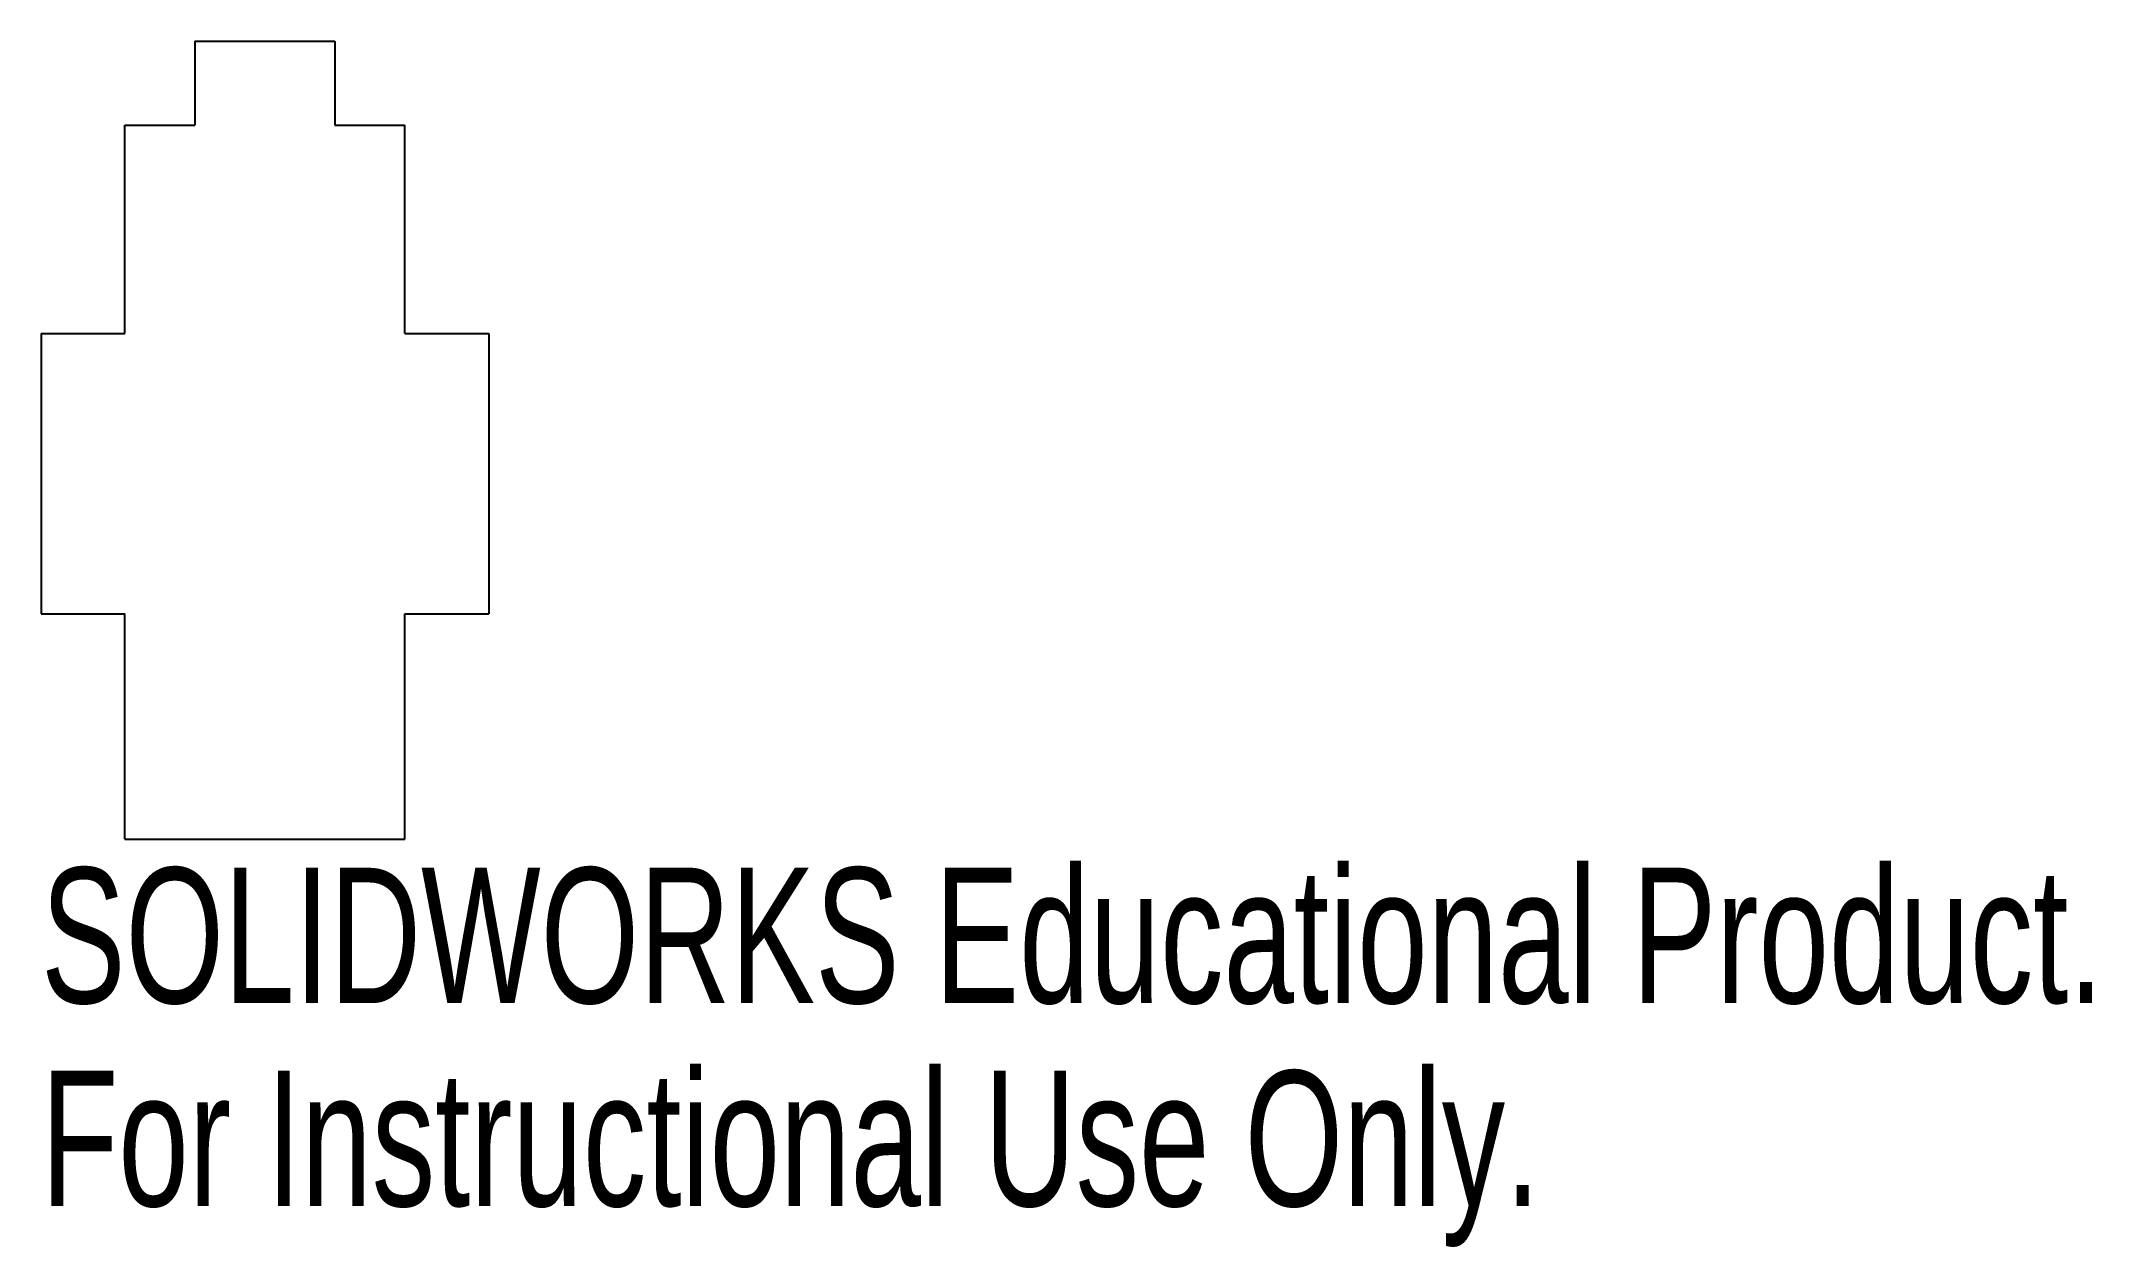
# Model space of a CAD drawing. Header units: millimetres. Extents: x 23.5 to 96.8, y -4.2 to 38.8.
import ezdxf

# ---------------------------------------------------------------- set-up
doc = ezdxf.new("R2010")
doc.units = ezdxf.units.MM
doc.styles.add('SLDTEXTSTYLE0', font='TXT', dxfattribs={"width": 0.7})

msp = doc.modelspace()

# ---------------------------------------------------------------- linework, layer by layer
at = {"color": 7, "linetype": 'Continuous', "lineweight": 25}
for p, q in [((28.998, 38.84), (33.998, 38.84)), ((28.998, 38.84), (28.998, 35.84)), ((33.998, 38.84), (33.998, 35.84)), ((26.498, 35.84), (28.998, 35.84)), ((26.498, 28.392), (26.498, 35.84)), ((33.998, 35.84), (36.498, 35.84)), ((36.498, 28.392), (36.498, 35.84)), ((23.498, 28.392), (26.498, 28.392)), ((23.498, 28.392), (23.498, 18.392)), ((36.498, 28.392), (39.498, 28.392)), ((39.498, 28.392), (39.498, 18.392)), ((23.498, 18.392), (26.498, 18.392)), ((26.498, 10.34), (26.498, 18.392)), ((36.498, 10.34), (36.498, 18.392)), ((36.498, 18.392), (39.498, 18.392)), ((26.498, 10.34), (36.498, 10.34))]:
    msp.add_line(p, q, dxfattribs=at)

# ---------------------------------------------------------------- texts
at = {"color": 7, "linetype": 'Continuous', "char_height": 4.83362, "attachment_point": 1, "style": 'SLDTEXTSTYLE0'}
for s, insert in [('SOLIDWORKS Educational Product.', (23.498, 9.32)), ('For Instructional Use Only.', (23.498, 2.07))]:
    msp.add_mtext(s, dxfattribs=dict(at, insert=insert))

doc.saveas('drawing.dxf')
